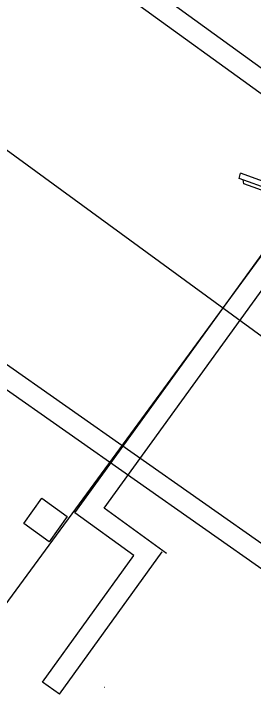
# Model space of a CAD drawing. Header units: metres. Extents: x 141303 to 146299, y 125960 to 127091.
# Drawn here: x 142373.56 to 142375.88, y 126611.95 to 126618.54 of the extents above; entities that cross this region are included whole.
import ezdxf

# ---------------------------------------------------------------- set-up
doc = ezdxf.new("R2010")
doc.units = ezdxf.units.M
doc.header["$MEASUREMENT"] = 0
doc.layers.add('Edges', color=7, linetype='Continuous')
doc.layers.add('projection lines', color=221, linetype='Continuous')
for name, color, linetype, lineweight in [('new column', 4, 'Continuous', 25), ('NVMI_WALL', 7, 'Continuous', 30), ('WALL NEW', 7, 'Continuous', 25)]:
    doc.layers.add(name, color=color, linetype=linetype, lineweight=lineweight)

# ---------------------------------------------------------------- blocks, each defined once
blk = doc.blocks.new('Mobile C-Arm X-Ray Machine pl')
at = {"layer": 'Edges'}
for p, q in [((2.6841, 3.4004), (2.7253, 3.4168)), ((2.8011, 2.9636), (2.6841, 3.4004)), ((2.8128, 3.0899), (2.7253, 3.4168)), ((2.6712, 3.3443), (2.6933, 3.366)), ((2.7692, 2.9786), (2.6712, 3.3443))]:
    blk.add_line(p, q, dxfattribs=at)

msp = doc.modelspace()

# ---------------------------------------------------------------- linework, layer by layer
at = {"layer": 'new column'}
for p, q in [((142373.65676, 126613.63857), (142373.83123, 126613.88262)), ((142373.83123, 126613.88262), (142374.07528, 126613.70815)), ((142374.07528, 126613.70815), (142373.90082, 126613.4641)), ((142373.90082, 126613.4641), (142373.65676, 126613.63857))]:
    msp.add_line(p, q, dxfattribs=at)
at = {"layer": 'NVMI_WALL'}
for p, q in [((142381.43402, 126614.03963), (142367.99624, 126623.76951)), ((142383.26065, 126612.4701), (142367.87894, 126623.60751)), ((142374.1494, 126613.74206), (142380.54196, 126622.57072)), ((142374.1494, 126613.74206), (142380.54196, 126622.57072)), ((142374.1494, 126613.74206), (142380.54196, 126622.57072)), ((142376.25983, 126613.22402), (142371.34804, 126616.67108)), ((142378.7469, 126611.23428), (142371.06701, 126616.62397)), ((142374.42869, 126613.78676), (142376.36405, 126616.45965)), ((142375.02854, 126613.35242), (142374.42869, 126613.78676)), ((142374.71638, 126613.33153), (142374.1494, 126613.74206)), ((142373.99866, 126611.99928), (142374.98959, 126613.36783)), ((142373.83667, 126612.11657), (142374.71638, 126613.33153)), ((142373.99866, 126611.99928), (142373.83667, 126612.11657)), ((142374.43185, 126612.06352), (142374.42943, 126612.06521))]:
    msp.add_line(p, q, dxfattribs=at)
at = {"layer": 'projection lines'}
msp.add_xline((142322.03608, 126654.78442), (0.8077548499, -0.5895185345), dxfattribs=at)
msp.add_ray((142376.71551, 126617.27152), (-0.59197243, -0.805958213), dxfattribs=at)

# ---------------------------------------------------------------- block references
at = {"layer": 'WALL NEW', "xscale": 1.190213132251739, "yscale": 1.190213132251739, "zscale": 1.190213132251739, "rotation": 54.84372062450828}
msp.add_blockref('Mobile C-Arm X-Ray Machine pl', (142377.19887, 126612.01552), dxfattribs=at)

doc.saveas('drawing.dxf')
